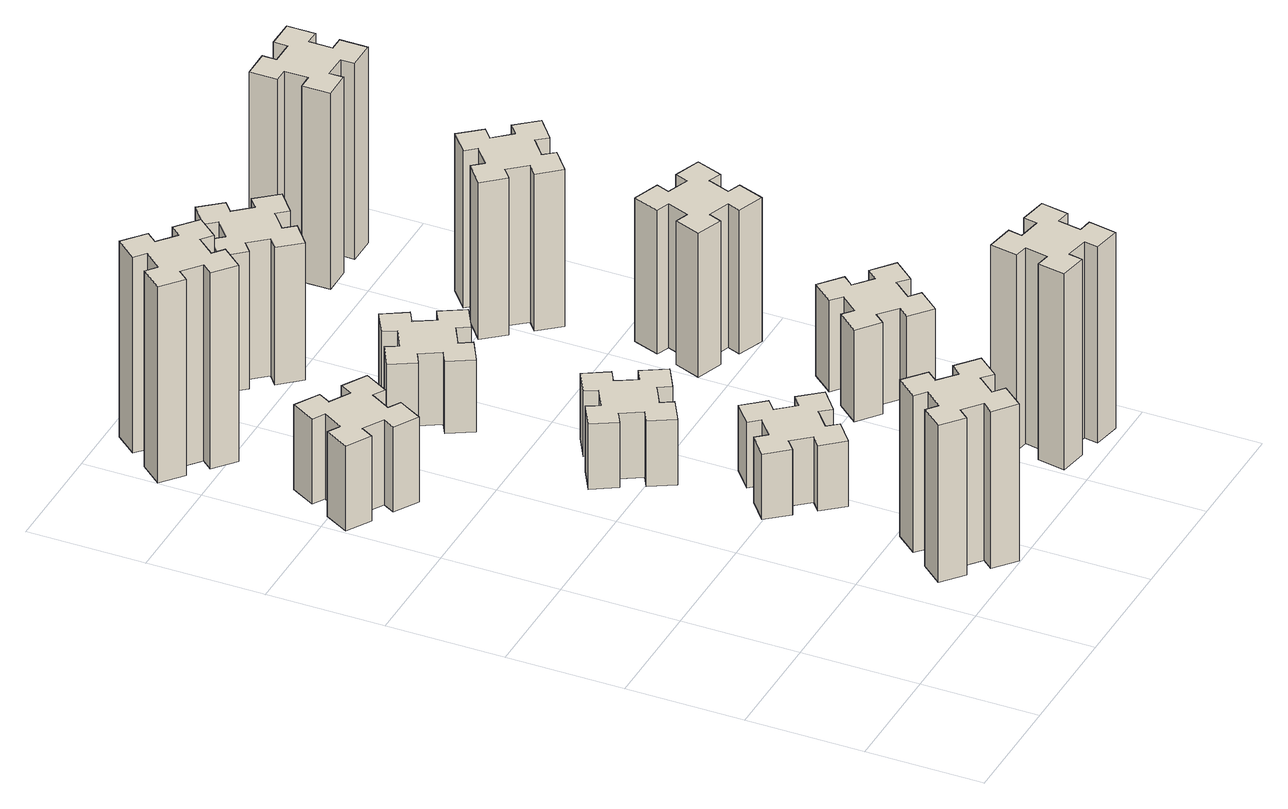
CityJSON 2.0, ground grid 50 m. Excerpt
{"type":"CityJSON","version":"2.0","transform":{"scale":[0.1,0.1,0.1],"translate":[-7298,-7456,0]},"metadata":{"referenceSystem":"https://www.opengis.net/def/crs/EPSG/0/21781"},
"CityObjects":{
"building1":{"type":"Building","attributes":{"class":"1000","function":"1000","usage":"1000","yearOfConstruction":2016,"roofType":"1000","measuredHeight":72,"storeysAboveGround":30,"storeysBelowGround":0},"geometry":[{"type":"Solid","lod":"1","boundaries":[[[[0,1,2,3,4,5,6,7,8,9,10,11,12,13,14,15,16,17,18,19]],[[17,16,20,21]],[[16,15,22,20]],[[15,14,23,22]],[[14,13,24,23]],[[13,12,25,24]],[[12,11,26,25]],[[11,10,27,26]],[[10,9,28,27]],[[9,8,29,28]],[[8,7,30,29]],[[7,6,31,30]],[[6,5,32,31]],[[5,4,33,32]],[[4,3,34,33]],[[3,2,35,34]],[[2,1,36,35]],[[1,0,37,36]],[[0,19,38,37]],[[19,18,39,38]],[[18,17,21,39]],[[24,25,26,27,28,29,30,31,32,33,34,35,36,37,38,39,21,20,22,23]]]]}]},
"building2":{"type":"Building","attributes":{"class":"1000","function":"1000","usage":"1000","yearOfConstruction":2016,"roofType":"1000","measuredHeight":39,"storeysAboveGround":30,"storeysBelowGround":0},"geometry":[{"type":"Solid","lod":"1","boundaries":[[[[40,41,42,43,44,45,46,47,48,49,50,51,52,53,54,55,56,57,58,59]],[[57,56,60,61]],[[56,55,62,60]],[[55,54,63,62]],[[54,53,64,63]],[[53,52,65,64]],[[52,51,66,65]],[[51,50,67,66]],[[50,49,68,67]],[[49,48,69,68]],[[48,47,70,69]],[[47,46,71,70]],[[46,45,72,71]],[[45,44,73,72]],[[44,43,74,73]],[[43,42,75,74]],[[42,41,76,75]],[[41,40,77,76]],[[40,59,78,77]],[[59,58,79,78]],[[58,57,61,79]],[[64,65,66,67,68,69,70,71,72,73,74,75,76,77,78,79,61,60,62,63]]]]}]},
"building3":{"type":"Building","attributes":{"class":"1000","function":"1000","usage":"1000","yearOfConstruction":2016,"roofType":"1000","measuredHeight":90,"storeysAboveGround":30,"storeysBelowGround":0},"geometry":[{"type":"Solid","lod":"1","boundaries":[[[[80,81,82,83,84,85,86,87,88,89,90,91,92,93,94,95,96,97,98,99]],[[97,96,100,101]],[[96,95,102,100]],[[95,94,103,102]],[[94,93,104,103]],[[93,92,105,104]],[[92,91,106,105]],[[91,90,107,106]],[[90,89,108,107]],[[89,88,109,108]],[[88,87,110,109]],[[87,86,111,110]],[[86,85,112,111]],[[85,84,113,112]],[[84,83,114,113]],[[83,82,115,114]],[[82,81,116,115]],[[81,80,117,116]],[[80,99,118,117]],[[99,98,119,118]],[[98,97,101,119]],[[104,105,106,107,108,109,110,111,112,113,114,115,116,117,118,119,101,100,102,103]]]]}]},
"building4":{"type":"Building","attributes":{"class":"1000","function":"1000","usage":"1000","yearOfConstruction":2016,"roofType":"1000","measuredHeight":30,"storeysAboveGround":30,"storeysBelowGround":0},"geometry":[{"type":"Solid","lod":"1","boundaries":[[[[120,121,122,123,124,125,126,127,128,129,130,131,132,133,134,135,136,137,138,139]],[[137,136,140,141]],[[136,135,142,140]],[[135,134,143,142]],[[134,133,144,143]],[[133,132,145,144]],[[132,131,146,145]],[[131,130,147,146]],[[130,129,148,147]],[[129,128,149,148]],[[128,127,150,149]],[[127,126,151,150]],[[126,125,152,151]],[[125,124,153,152]],[[124,123,154,153]],[[123,122,155,154]],[[122,121,156,155]],[[121,120,157,156]],[[120,139,158,157]],[[139,138,159,158]],[[138,137,141,159]],[[144,145,146,147,148,149,150,151,152,153,154,155,156,157,158,159,141,140,142,143]]]]}]},
"building5":{"type":"Building","attributes":{"class":"1000","function":"1000","usage":"1000","yearOfConstruction":2016,"roofType":"1000","measuredHeight":30,"storeysAboveGround":30,"storeysBelowGround":0},"geometry":[{"type":"Solid","lod":"1","boundaries":[[[[160,161,162,163,164,165,166,167,168,169,170,171,172,173,174,175,176,177,178,179]],[[177,176,180,181]],[[176,175,182,180]],[[175,174,183,182]],[[174,173,184,183]],[[173,172,185,184]],[[172,171,186,185]],[[171,170,187,186]],[[170,169,188,187]],[[169,168,189,188]],[[168,167,190,189]],[[167,166,191,190]],[[166,165,192,191]],[[165,164,193,192]],[[164,163,194,193]],[[163,162,195,194]],[[162,161,196,195]],[[161,160,197,196]],[[160,179,198,197]],[[179,178,199,198]],[[178,177,181,199]],[[184,185,186,187,188,189,190,191,192,193,194,195,196,197,198,199,181,180,182,183]]]]}]},
"building6":{"type":"Building","attributes":{"class":"1000","function":"1000","usage":"1000","yearOfConstruction":2016,"roofType":"1000","measuredHeight":33,"storeysAboveGround":30,"storeysBelowGround":0},"geometry":[{"type":"Solid","lod":"1","boundaries":[[[[200,201,202,203,204,205,206,207,208,209,210,211,212,213,214,215,216,217,218,219]],[[217,216,220,221]],[[216,215,222,220]],[[215,214,223,222]],[[214,213,224,223]],[[213,212,225,224]],[[212,211,226,225]],[[211,210,227,226]],[[210,209,228,227]],[[209,208,229,228]],[[208,207,230,229]],[[207,206,231,230]],[[206,205,232,231]],[[205,204,233,232]],[[204,203,234,233]],[[203,202,235,234]],[[202,201,236,235]],[[201,200,237,236]],[[200,219,238,237]],[[219,218,239,238]],[[218,217,221,239]],[[224,225,226,227,228,229,230,231,232,233,234,235,236,237,238,239,221,220,222,223]]]]}]},
"building7":{"type":"Building","attributes":{"class":"1000","function":"1000","usage":"1000","yearOfConstruction":2016,"roofType":"1000","measuredHeight":90,"storeysAboveGround":30,"storeysBelowGround":0},"geometry":[{"type":"Solid","lod":"1","boundaries":[[[[240,241,242,243,244,245,246,247,248,249,250,251,252,253,254,255,256,257,258,259]],[[257,256,260,261]],[[256,255,262,260]],[[255,254,263,262]],[[254,253,264,263]],[[253,252,265,264]],[[252,251,266,265]],[[251,250,267,266]],[[250,249,268,267]],[[249,248,269,268]],[[248,247,270,269]],[[247,246,271,270]],[[246,245,272,271]],[[245,244,273,272]],[[244,243,274,273]],[[243,242,275,274]],[[242,241,276,275]],[[241,240,277,276]],[[240,259,278,277]],[[259,258,279,278]],[[258,257,261,279]],[[264,265,266,267,268,269,270,271,272,273,274,275,276,277,278,279,261,260,262,263]]]]}]},
"building8":{"type":"Building","attributes":{"class":"1000","function":"1000","usage":"1000","yearOfConstruction":2016,"roofType":"1000","measuredHeight":63,"storeysAboveGround":30,"storeysBelowGround":0},"geometry":[{"type":"Solid","lod":"1","boundaries":[[[[280,281,282,283,284,285,286,287,288,289,290,291,292,293,294,295,296,297,298,299]],[[297,296,300,301]],[[296,295,302,300]],[[295,294,303,302]],[[294,293,304,303]],[[293,292,305,304]],[[292,291,306,305]],[[291,290,307,306]],[[290,289,308,307]],[[289,288,309,308]],[[288,287,310,309]],[[287,286,311,310]],[[286,285,312,311]],[[285,284,313,312]],[[284,283,314,313]],[[283,282,315,314]],[[282,281,316,315]],[[281,280,317,316]],[[280,299,318,317]],[[299,298,319,318]],[[298,297,301,319]],[[304,305,306,307,308,309,310,311,312,313,314,315,316,317,318,319,301,300,302,303]]]]}]},
"building9":{"type":"Building","attributes":{"class":"1000","function":"1000","usage":"1000","yearOfConstruction":2016,"roofType":"1000","measuredHeight":42,"storeysAboveGround":30,"storeysBelowGround":0},"geometry":[{"type":"Solid","lod":"1","boundaries":[[[[320,321,322,323,324,325,326,327,328,329,330,331,332,333,334,335,336,337,338,339]],[[337,336,340,341]],[[336,335,342,340]],[[335,334,343,342]],[[334,333,344,343]],[[333,332,345,344]],[[332,331,346,345]],[[331,330,347,346]],[[330,329,348,347]],[[329,328,349,348]],[[328,327,350,349]],[[327,326,351,350]],[[326,325,352,351]],[[325,324,353,352]],[[324,323,354,353]],[[323,322,355,354]],[[322,321,356,355]],[[321,320,357,356]],[[320,339,358,357]],[[339,338,359,358]],[[338,337,341,359]],[[344,345,346,347,348,349,350,351,352,353,354,355,356,357,358,359,341,340,342,343]]]]}]},
"building10":{"type":"Building","attributes":{"class":"1000","function":"1000","usage":"1000","yearOfConstruction":2016,"roofType":"1000","measuredHeight":66,"storeysAboveGround":30,"storeysBelowGround":0},"geometry":[{"type":"Solid","lod":"1","boundaries":[[[[360,361,362,363,364,365,366,367,368,369,370,371,372,373,374,375,376,377,378,379]],[[377,376,380,381]],[[376,375,382,380]],[[375,374,383,382]],[[374,373,384,383]],[[373,372,385,384]],[[372,371,386,385]],[[371,370,387,386]],[[370,369,388,387]],[[369,368,389,388]],[[368,367,390,389]],[[367,366,391,390]],[[366,365,392,391]],[[365,364,393,392]],[[364,363,394,393]],[[363,362,395,394]],[[362,361,396,395]],[[361,360,397,396]],[[360,379,398,397]],[[379,378,399,398]],[[378,377,381,399]],[[384,385,386,387,388,389,390,391,392,393,394,395,396,397,398,399,381,380,382,383]]]]}]},
"building11":{"type":"Building","attributes":{"class":"1000","function":"1000","usage":"1000","yearOfConstruction":2016,"roofType":"1000","measuredHeight":72,"storeysAboveGround":30,"storeysBelowGround":0},"geometry":[{"type":"Solid","lod":"1","boundaries":[[[[400,401,402,403,404,405,406,407,408,409,410,411,412,413,414,415,416,417,418,419]],[[417,416,420,421]],[[416,415,422,420]],[[415,414,423,422]],[[414,413,424,423]],[[413,412,425,424]],[[412,411,426,425]],[[411,410,427,426]],[[410,409,428,427]],[[409,408,429,428]],[[408,407,430,429]],[[407,406,431,430]],[[406,405,432,431]],[[405,404,433,432]],[[404,403,434,433]],[[403,402,435,434]],[[402,401,436,435]],[[401,400,437,436]],[[400,419,438,437]],[[419,418,439,438]],[[418,417,421,439]],[[424,425,426,427,428,429,430,431,432,433,434,435,436,437,438,439,421,420,422,423]]]]}]},
"building12":{"type":"Building","attributes":{"class":"1000","function":"1000","usage":"1000","yearOfConstruction":2016,"roofType":"1000","measuredHeight":90,"storeysAboveGround":30,"storeysBelowGround":0},"geometry":[{"type":"Solid","lod":"1","boundaries":[[[[440,441,442,443,444,445,446,447,448,449,450,451,452,453,454,455,456,457,458,459]],[[457,456,460,461]],[[456,455,462,460]],[[455,454,463,462]],[[454,453,464,463]],[[453,452,465,464]],[[452,451,466,465]],[[451,450,467,466]],[[450,449,468,467]],[[449,448,469,468]],[[448,447,470,469]],[[447,446,471,470]],[[446,445,472,471]],[[445,444,473,472]],[[444,443,474,473]],[[443,442,475,474]],[[442,441,476,475]],[[441,440,477,476]],[[440,459,478,477]],[[459,458,479,478]],[[458,457,461,479]],[[464,465,466,467,468,469,470,471,472,473,474,475,476,477,478,479,461,460,462,463]]]]}]}
},
"vertices":[
[776,193,0],[853,129,0],[814,83,0],[906,6,0],[983,98,0],[937,136,0],[1002,213,0],[1048,174,0],[1125,266,0],[1033,343,0],[994,297,0],[918,362,0],[956,408,0],[864,485,0],[787,393,0],[833,354,0],[769,278,0],[723,316,0],[646,224,0],[738,147,0],[769,278,720],[723,316,720],[833,354,720],[787,393,720],[864,485,720],[956,408,720],[918,362,720],[994,297,720],[1033,343,720],[1125,266,720],[1048,174,720],[1002,213,720],[937,136,720],[983,98,720],[906,6,720],[814,83,720],[853,129,720],[776,193,720],[738,147,720],[646,224,720],
[316,2367,0],[366,2454,0],[418,2424,0],[478,2528,0],[374,2588,0],[344,2536,0],[257,2586,0],[287,2638,0],[183,2698,0],[123,2594,0],[175,2564,0],[125,2477,0],[73,2507,0],[13,2403,0],[117,2343,0],[147,2395,0],[234,2345,0],[204,2293,0],[308,2233,0],[368,2337,0],[234,2345,390],[204,2293,390],[147,2395,390],[117,2343,390],[13,2403,390],[73,2507,390],[125,2477,390],[175,2564,390],[123,2594,390],[183,2698,390],[287,2638,390],[257,2586,390],[344,2536,390],[374,2588,390],[478,2528,390],[418,2424,390],[366,2454,390],[316,2367,390],[368,2337,390],[308,2233,390],
[136,3153,0],[213,3089,0],[174,3043,0],[266,2966,0],[343,3058,0],[297,3096,0],[362,3173,0],[408,3134,0],[485,3226,0],[393,3303,0],[354,3257,0],[278,3322,0],[316,3368,0],[224,3445,0],[147,3353,0],[193,3314,0],[129,3238,0],[83,3276,0],[6,3184,0],[98,3107,0],[129,3238,900],[83,3276,900],[193,3314,900],[147,3353,900],[224,3445,900],[316,3368,900],[278,3322,900],[354,3257,900],[393,3303,900],[485,3226,900],[408,3134,900],[362,3173,900],[297,3096,900],[343,3058,900],[266,2966,900],[174,3043,900],[213,3089,900],[136,3153,900],[98,3107,900],[6,3184,900],
[1018,869,0],[1094,933,0],[1133,887,0],[1225,964,0],[1148,1056,0],[1102,1018,0],[1037,1094,0],[1083,1133,0],[1006,1225,0],[914,1148,0],[953,1102,0],[876,1037,0],[838,1083,0],[746,1006,0],[823,914,0],[869,953,0],[933,876,0],[887,838,0],[964,746,0],[1056,823,0],[933,876,300],[887,838,300],[869,953,300],[823,914,300],[746,1006,300],[838,1083,300],[876,1037,300],[953,1102,300],[914,1148,300],[1006,1225,300],[1083,1133,300],[1037,1094,300],[1102,1018,300],[1148,1056,300],[1225,964,300],[1133,887,300],[1094,933,300],[1018,869,300],[1056,823,300],[964,746,300],
[765,1614,0],[815,1527,0],[763,1497,0],[823,1393,0],[927,1453,0],[897,1505,0],[984,1555,0],[1014,1503,0],[1118,1563,0],[1058,1667,0],[1006,1637,0],[956,1724,0],[1008,1754,0],[948,1858,0],[844,1798,0],[874,1746,0],[787,1696,0],[757,1748,0],[653,1688,0],[713,1584,0],[787,1696,300],[757,1748,300],[874,1746,300],[844,1798,300],[948,1858,300],[1008,1754,300],[956,1724,300],[1006,1637,300],[1058,1667,300],[1118,1563,300],[1014,1503,300],[984,1555,300],[897,1505,300],[927,1453,300],[823,1393,300],[763,1497,300],[815,1527,300],[765,1614,300],[713,1584,300],[653,1688,300],
[765,2454,0],[815,2367,0],[763,2337,0],[823,2233,0],[927,2293,0],[897,2345,0],[984,2395,0],[1014,2343,0],[1118,2403,0],[1058,2507,0],[1006,2477,0],[956,2564,0],[1008,2594,0],[948,2698,0],[844,2638,0],[874,2586,0],[787,2536,0],[757,2588,0],[653,2528,0],[713,2424,0],[787,2536,330],[757,2588,330],[874,2586,330],[844,2638,330],[948,2698,330],[1008,2594,330],[956,2564,330],[1006,2477,330],[1058,2507,330],[1118,2403,330],[1014,2343,330],[984,2395,330],[897,2345,330],[927,2293,330],[823,2233,330],[763,2337,330],[815,2367,330],[765,2454,330],[713,2424,330],[653,2528,330],
[1794,345,0],[1695,362,0],[1706,421,0],[1587,442,0],[1567,324,0],[1626,314,0],[1608,215,0],[1549,226,0],[1528,107,0],[1647,87,0],[1657,146,0],[1755,128,0],[1745,69,0],[1863,48,0],[1884,167,0],[1825,177,0],[1842,275,0],[1901,265,0],[1922,383,0],[1804,404,0],[1842,275,900],[1901,265,900],[1825,177,900],[1884,167,900],[1863,48,900],[1745,69,900],[1755,128,900],[1657,146,900],[1647,87,900],[1528,107,900],[1549,226,900],[1608,215,900],[1626,314,900],[1567,324,900],[1587,442,900],[1706,421,900],[1695,362,900],[1794,345,900],[1804,404,900],[1922,383,900],
[1002,3238,0],[937,3314,0],[983,3353,0],[906,3445,0],[814,3368,0],[853,3322,0],[776,3257,0],[738,3303,0],[646,3226,0],[723,3134,0],[769,3173,0],[833,3096,0],[787,3058,0],[864,2966,0],[956,3043,0],[918,3089,0],[994,3153,0],[1033,3107,0],[1125,3184,0],[1048,3276,0],[994,3153,630],[1033,3107,630],[918,3089,630],[956,3043,630],[864,2966,630],[787,3058,630],[833,3096,630],[769,3173,630],[723,3134,630],[646,3226,630],[738,3303,630],[776,3257,630],[853,3322,630],[814,3368,630],[906,3445,630],[983,3353,630],[937,3314,630],[1002,3238,630],[1048,3276,630],[1125,3184,630],
[1834,1037,0],[1758,1102,0],[1796,1148,0],[1704,1225,0],[1627,1133,0],[1673,1094,0],[1609,1018,0],[1563,1056,0],[1486,964,0],[1578,887,0],[1616,933,0],[1693,869,0],[1654,823,0],[1746,746,0],[1823,838,0],[1777,876,0],[1842,953,0],[1888,914,0],[1965,1006,0],[1873,1083,0],[1842,953,420],[1888,914,420],[1777,876,420],[1823,838,420],[1746,746,420],[1654,823,420],[1693,869,420],[1616,933,420],[1578,887,420],[1486,964,420],[1563,1056,420],[1609,1018,420],[1673,1094,420],[1627,1133,420],[1704,1225,420],[1796,1148,420],[1758,1102,420],[1834,1037,420],[1873,1083,420],[1965,1006,420],
[1810,1812,0],[1716,1846,0],[1737,1902,0],[1624,1943,0],[1583,1830,0],[1639,1810,0],[1605,1716,0],[1549,1737,0],[1507,1624,0],[1620,1583,0],[1641,1639,0],[1735,1605,0],[1714,1549,0],[1827,1507,0],[1868,1620,0],[1812,1641,0],[1846,1735,0],[1902,1714,0],[1943,1827,0],[1830,1868,0],[1846,1735,660],[1902,1714,660],[1812,1641,660],[1868,1620,660],[1827,1507,660],[1714,1549,660],[1735,1605,660],[1641,1639,660],[1620,1583,660],[1507,1624,660],[1549,1737,660],[1605,1716,660],[1639,1810,660],[1583,1830,660],[1624,1943,660],[1737,1902,660],[1716,1846,660],[1810,1812,660],[1830,1868,660],[1943,1827,660],
[1509,2433,0],[1573,2356,0],[1527,2318,0],[1604,2226,0],[1696,2303,0],[1658,2349,0],[1734,2413,0],[1773,2367,0],[1865,2444,0],[1788,2536,0],[1742,2498,0],[1677,2574,0],[1723,2613,0],[1646,2705,0],[1554,2628,0],[1593,2582,0],[1516,2517,0],[1478,2563,0],[1386,2486,0],[1463,2394,0],[1516,2517,720],[1478,2563,720],[1593,2582,720],[1554,2628,720],[1646,2705,720],[1723,2613,720],[1677,2574,720],[1742,2498,720],[1788,2536,720],[1865,2444,720],[1773,2367,720],[1734,2413,720],[1658,2349,720],[1696,2303,720],[1604,2226,720],[1527,2318,720],[1573,2356,720],[1509,2433,720],[1463,2394,720],[1386,2486,720],
[1575,3195,0],[1675,3195,0],[1675,3135,0],[1795,3135,0],[1795,3255,0],[1735,3255,0],[1735,3355,0],[1795,3355,0],[1795,3475,0],[1675,3475,0],[1675,3415,0],[1575,3415,0],[1575,3475,0],[1455,3475,0],[1455,3355,0],[1515,3355,0],[1515,3255,0],[1455,3255,0],[1455,3135,0],[1575,3135,0],[1515,3255,900],[1455,3255,900],[1515,3355,900],[1455,3355,900],[1455,3475,900],[1575,3475,900],[1575,3415,900],[1675,3415,900],[1675,3475,900],[1795,3475,900],[1795,3355,900],[1735,3355,900],[1735,3255,900],[1795,3255,900],[1795,3135,900],[1675,3135,900],[1675,3195,900],[1575,3195,900],[1575,3135,900],[1455,3135,900]
]}
